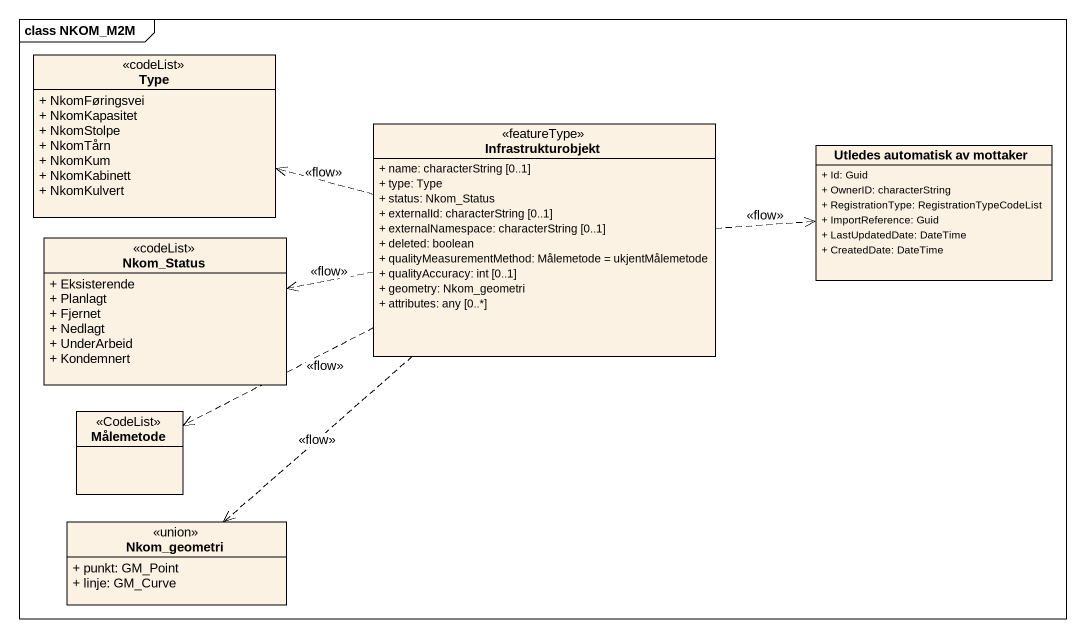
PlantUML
@startuml
mainframe class NKOM_M2M
hide circle
hide empty members
skinparam classAttributeIconSize 0
class Type <<codeList>> {
  + NkomFøringsvei
  + NkomKapasitet
  + NkomStolpe
  + NkomTårn
  + NkomKum
  + NkomKabinett
  + NkomKulvert
}
class Infrastrukturobjekt <<featureType>> {
  + name: characterString [0..1]
  + type: Type
  + status: Nkom_Status
  + externalId: characterString [0..1]
  + externalNamespace: characterString [0..1]
  + deleted: boolean
  + qualityMeasurementMethod: Målemetode = ukjentMålemetode
  + qualityAccuracy: int [0..1]
  + geometry: Nkom_geometri
  + attributes: any [0..*]
}
class "Utledes automatisk av mottaker" as Utledes_automatisk_av {
  + Id: Guid
  + OwnerID: characterString
  + RegistrationType: RegistrationTypeCodeList
  + ImportReference: Guid
  + LastUpdatedDate: DateTime
  + CreatedDate: DateTime
}
class Nkom_Status <<codeList>> {
  + Eksisterende
  + Planlagt
  + Fjernet
  + Nedlagt
  + UnderArbeid
  + Kondemnert
}
class Målemetode <<CodeList>>
class Nkom_geometri <<union>> {
  + punkt: GM_Point
  + linje: GM_Curve
}
Infrastrukturobjekt .left.> Type : <<flow>>
Infrastrukturobjekt .right.> Utledes_automatisk_av : <<flow>>
Infrastrukturobjekt .left.> Nkom_Status : <<flow>>
Infrastrukturobjekt .left.> Målemetode : <<flow>>
Infrastrukturobjekt ..> Nkom_geometri : <<flow>>
@enduml
